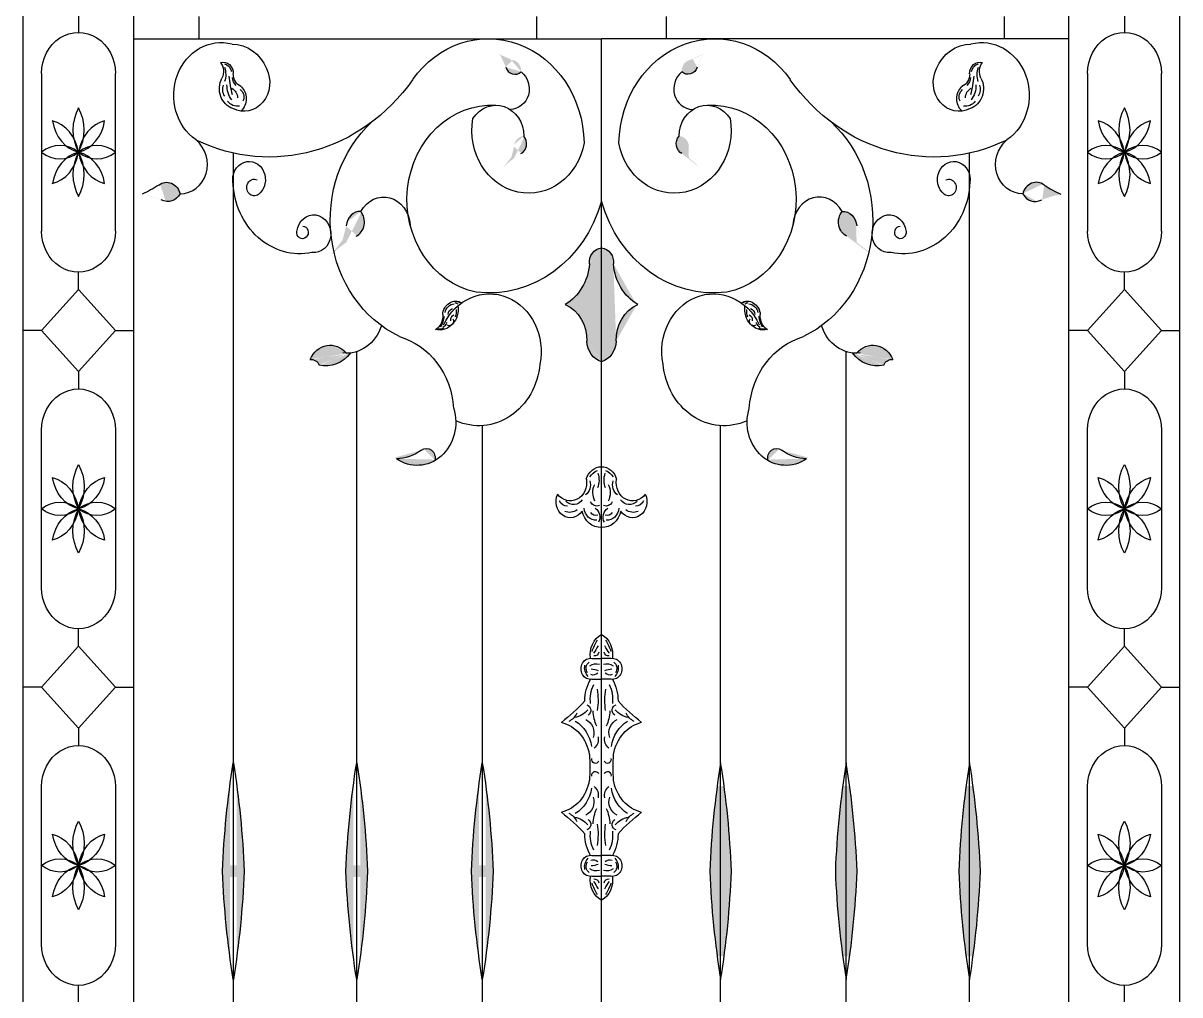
# Model space of a CAD drawing. Extents: x 12262 to 40734, y 30451 to 49613.
# Drawn here: x 30135 to 31211, y 32837 to 33741 of the extents above; entities that cross this region are included whole.
import ezdxf

# ---------------------------------------------------------------- set-up
doc = ezdxf.new("R2010")
doc.units = 0
doc.header["$LTSCALE"] = 0.85
doc.header["$MEASUREMENT"] = 0
doc.layers.get('0').update_dxf_attribs({"linetype": 'CONTINUOUS'})

# ---------------------------------------------------------------- blocks, each defined once
blk = doc.blocks.new('A$C0DFF4785')
h = blk.add_hatch(color=256)
edge = h.paths.add_edge_path()
edge.add_ellipse((479.6, 1953.6), major_axis=(-34.1, 83.7), ratio=0.946901, start_angle=131.8802, end_angle=140.423)
edge.add_ellipse((453.7, 1858.8), major_axis=(-3.79, 9.31), ratio=0.946901, start_angle=240.7336, end_angle=326.6039, ccw=False)
edge.add_ellipse((457.2, 1864), major_axis=(-3.39, 8.32), ratio=0.946901, start_angle=83.2591, end_angle=201.2939, ccw=False)
edge.add_ellipse((361.5, 1827.2), major_axis=(-37.4, 92), ratio=0.946901, start_angle=269.4365, end_angle=277.0688)
h = blk.add_hatch(color=256)
edge = h.paths.add_edge_path()
edge.add_ellipse((596.4, 1953.6), major_axis=(34.1, 83.7), ratio=0.946901, start_angle=219.577, end_angle=228.1198, ccw=False)
edge.add_ellipse((622.3, 1858.8), major_axis=(3.79, 9.31), ratio=0.946901, start_angle=33.3961, end_angle=119.2664)
edge.add_ellipse((618.8, 1864), major_axis=(3.39, 8.32), ratio=0.946901, start_angle=158.7061, end_angle=276.7409)
edge.add_ellipse((714.5, 1827.2), major_axis=(37.4, 92), ratio=0.946901, start_angle=82.9312, end_angle=90.5635, ccw=False)
h = blk.add_hatch(color=256)
edge = h.paths.add_edge_path()
edge.add_ellipse((378.2, 1807.2), major_axis=(7, 95.9), ratio=0.835932, start_angle=253.254, end_angle=261.7968)
edge.add_ellipse((465.4, 1786.8), major_axis=(0.8, 10.7), ratio=0.835932, start_angle=362.1074, end_angle=447.9777, ccw=False)
edge.add_ellipse((460.4, 1790.2), major_axis=(0.69, 9.54), ratio=0.835932, start_angle=204.633, end_angle=322.6677, ccw=False)
edge.add_ellipse((501.7, 1687.5), major_axis=(7.7, 105.4), ratio=0.835932, start_angle=30.8103, end_angle=38.4426)
h = blk.add_hatch(color=256)
edge = h.paths.add_edge_path()
edge.add_ellipse((697.8, 1807.2), major_axis=(-7, 95.9), ratio=0.835932, start_angle=98.2032, end_angle=106.746, ccw=False)
edge.add_ellipse((610.6, 1786.8), major_axis=(-0.8, 10.7), ratio=0.835932, start_angle=-87.9777, end_angle=-2.1074)
edge.add_ellipse((615.6, 1790.2), major_axis=(-0.69, 9.54), ratio=0.835932, start_angle=37.3323, end_angle=155.367)
edge.add_ellipse((574.4, 1687.5), major_axis=(-7.7, 105.4), ratio=0.835932, start_angle=321.5574, end_angle=329.1897, ccw=False)
h = blk.add_hatch(color=256)
edge = h.paths.add_edge_path()
edge.add_ellipse((92.7, 1617.3), major_axis=(-51.3, 119.5), ratio=0.932156, start_angle=318.2464, end_angle=326.7893, ccw=False)
edge.add_ellipse((133.9, 1751.1), major_axis=(-5.7, 13.3), ratio=0.932156, start_angle=132.0655, end_angle=217.9358)
edge.add_ellipse((134.1, 1741.8), major_axis=(-5.1, 11.9), ratio=0.932156, start_angle=257.3755, end_angle=375.4103)
edge.add_ellipse((50.9, 1873.3), major_axis=(-56.4, 131.4), ratio=0.932156, start_angle=181.6006, end_angle=189.2329, ccw=False)
h = blk.add_hatch(color=256)
edge = h.paths.add_edge_path()
edge.add_ellipse((983.3, 1617.3), major_axis=(51.3, 119.5), ratio=0.932156, start_angle=33.2107, end_angle=41.7536)
edge.add_ellipse((942.1, 1751.1), major_axis=(5.7, 13.3), ratio=0.932156, start_angle=142.0642, end_angle=227.9345, ccw=False)
edge.add_ellipse((941.9, 1741.8), major_axis=(5.1, 11.9), ratio=0.932156, start_angle=-15.4103, end_angle=102.6245, ccw=False)
edge.add_ellipse((1025.1, 1873.3), major_axis=(56.4, 131.4), ratio=0.932156, start_angle=170.7671, end_angle=178.3994)
h = blk.add_hatch(color=256)
edge = h.paths.add_edge_path()
edge.add_ellipse((189.1, 1744.2), major_axis=(11.1, 136.8), ratio=0.83646, start_angle=252.6038, end_angle=261.1466)
edge.add_ellipse((313.1, 1712.3), major_axis=(1.2, 15.2), ratio=0.83646, start_angle=361.4572, end_angle=447.3275, ccw=False)
edge.add_ellipse((306.1, 1717.3), major_axis=(1.1, 13.6), ratio=0.83646, start_angle=203.9827, end_angle=322.0175, ccw=False)
edge.add_ellipse((362.4, 1569.3), major_axis=(12.2, 150.4), ratio=0.83646, start_angle=30.1601, end_angle=37.7924)
h = blk.add_hatch(color=256)
edge = h.paths.add_edge_path()
edge.add_ellipse((886.9, 1744.2), major_axis=(-11.1, 136.8), ratio=0.83646, start_angle=98.8534, end_angle=107.3962, ccw=False)
edge.add_ellipse((762.9, 1712.3), major_axis=(-1.2, 15.2), ratio=0.83646, start_angle=-87.3275, end_angle=-1.4572)
edge.add_ellipse((769.9, 1717.3), major_axis=(-1.1, 13.6), ratio=0.83646, start_angle=37.9825, end_angle=156.0173)
edge.add_ellipse((713.6, 1569.3), major_axis=(-12.2, 150.4), ratio=0.83646, start_angle=322.2076, end_angle=329.8399, ccw=False)
h = blk.add_hatch(color=256)
edge = h.paths.add_edge_path()
edge.add_ellipse((483.7, 1683.2), major_axis=(0, 48.2), ratio=0.9, start_angle=208.3455, end_angle=264.5715)
edge.add_ellipse((538.7, 1680.3), major_axis=(0, 13.2), ratio=0.9, start_angle=3.5702, end_angle=97.0624, ccw=False)
edge.add_line((538, 1693.5), (538, 1587.6))
edge.add_ellipse((542.9, 1607.5), major_axis=(0, 20.6), ratio=0.9, start_angle=92.2371, end_angle=164.7241, ccw=False)
edge.add_ellipse((492.5, 1607.9), major_axis=(0, 35.4), ratio=0.9, start_angle=268.0535, end_angle=338.2513)
h = blk.add_hatch(color=256)
edge = h.paths.add_edge_path()
edge.add_ellipse((592.3, 1683.2), major_axis=(0, 48.2), ratio=0.9, start_angle=95.4285, end_angle=151.6545, ccw=False)
edge.add_ellipse((537.3, 1680.3), major_axis=(0, 13.2), ratio=0.9, start_angle=262.9376, end_angle=356.4298)
edge.add_line((538, 1693.5), (538, 1587.6))
edge.add_ellipse((533.1, 1607.5), major_axis=(0, 20.6), ratio=0.9, start_angle=195.2759, end_angle=267.7629)
edge.add_ellipse((583.5, 1607.9), major_axis=(0, 35.4), ratio=0.9, start_angle=21.7487, end_angle=91.9465, ccw=False)
h = blk.add_hatch(color=256)
edge = h.paths.add_edge_path()
edge.add_ellipse((267.9, 1580.6), major_axis=(0, 9.25), ratio=0.9, start_angle=-65.7393, end_angle=6.008)
edge.add_ellipse((285.6, 1580.2), major_axis=(0, 22.8), ratio=0.9, start_angle=312.636, end_angle=424.9295, ccw=False)
edge.add_ellipse((300.8, 1633.8), major_axis=(0, 38.2), ratio=0.9, start_angle=180, end_angle=186.1534)
edge.add_ellipse((281.5, 1616.6), major_axis=(0, 32.9), ratio=0.9, start_angle=168.2323, end_angle=230.8237, ccw=False)
h = blk.add_hatch(color=256)
edge = h.paths.add_edge_path()
edge.add_ellipse((775.2, 1633.8), major_axis=(0, 38.2), ratio=0.9, start_angle=173.8466, end_angle=180)
edge.add_ellipse((790.4, 1580.2), major_axis=(0, 22.8), ratio=0.9, start_angle=295.0705, end_angle=407.364, ccw=False)
edge.add_ellipse((808.1, 1580.6), major_axis=(0, 9.25), ratio=0.9, start_angle=-6.008, end_angle=65.7393)
edge.add_ellipse((794.5, 1616.6), major_axis=(0, 32.9), ratio=0.9, start_angle=129.1763, end_angle=191.7677, ccw=False)
h = blk.add_hatch(color=256)
edge = h.paths.add_edge_path()
edge.add_ellipse((347, 1543.9), major_axis=(0, 46.5), ratio=0.9, start_angle=180.2988, end_angle=214.3384)
edge.add_ellipse((375.1, 1497.8), major_axis=(0, 9.19), ratio=0.9, start_angle=256.7071, end_angle=393.0931, ccw=False)
edge.add_ellipse((366.5, 1531.2), major_axis=(0, 40), ratio=0.9, start_angle=147.5719, end_angle=207.5217, ccw=False)
h = blk.add_hatch(color=256)
edge = h.paths.add_edge_path()
edge.add_ellipse((700.9, 1497.8), major_axis=(0, 9.19), ratio=0.9, start_angle=-33.0931, end_angle=103.2929, ccw=False)
edge.add_ellipse((729, 1543.9), major_axis=(0, 46.5), ratio=0.9, start_angle=145.6616, end_angle=179.7012)
edge.add_ellipse((709.5, 1531.2), major_axis=(0, 40), ratio=0.9, start_angle=152.4783, end_angle=212.4281, ccw=False)
h = blk.add_hatch(color=256)
edge = h.paths.add_edge_path()
edge.add_ellipse((-377.5, 1081.1), major_axis=(0, 700.2), ratio=0.833706, start_angle=272.6676, end_angle=280.9794, ccw=False)
edge.add_ellipse((-377.5, 1146.2), major_axis=(0, 700.2), ratio=0.833706, start_angle=259.0206, end_angle=267.3324, ccw=False)
edge.add_ellipse((768.6, 1146.2), major_axis=(0, 700.2), ratio=0.833706, start_angle=92.6676, end_angle=100.9794, ccw=False)
edge.add_ellipse((768.6, 1081.1), major_axis=(0, 700.2), ratio=0.833706, start_angle=439.0206, end_angle=447.3324, ccw=False)
h = blk.add_hatch(color=256)
edge = h.paths.add_edge_path()
edge.add_ellipse((-262.7, 1081.1), major_axis=(0, 700.2), ratio=0.833706, start_angle=272.6676, end_angle=280.9794, ccw=False)
edge.add_ellipse((-262.7, 1146.2), major_axis=(0, 700.2), ratio=0.833706, start_angle=259.0206, end_angle=267.3324, ccw=False)
edge.add_ellipse((883.4, 1146.2), major_axis=(0, 700.2), ratio=0.833706, start_angle=92.6676, end_angle=100.9794, ccw=False)
edge.add_ellipse((883.4, 1081.1), major_axis=(0, 700.2), ratio=0.833706, start_angle=439.0206, end_angle=447.3324, ccw=False)
h = blk.add_hatch(color=256)
edge = h.paths.add_edge_path()
edge.add_ellipse((-145.9, 1081.1), major_axis=(0, 700.2), ratio=0.833706, start_angle=272.6676, end_angle=280.9794, ccw=False)
edge.add_ellipse((-145.9, 1146.2), major_axis=(0, 700.2), ratio=0.833706, start_angle=259.0206, end_angle=267.3324, ccw=False)
edge.add_ellipse((1000.2, 1146.2), major_axis=(0, 700.2), ratio=0.833706, start_angle=92.6676, end_angle=100.9794, ccw=False)
edge.add_ellipse((1000.2, 1081.1), major_axis=(0, 700.2), ratio=0.833706, start_angle=439.0206, end_angle=447.3324, ccw=False)
h = blk.add_hatch(color=256)
edge = h.paths.add_edge_path()
edge.add_ellipse((1221.9, 1081.1), major_axis=(0, 700.2), ratio=0.833706, start_angle=79.0206, end_angle=87.3324)
edge.add_ellipse((1221.9, 1146.2), major_axis=(0, 700.2), ratio=0.833706, start_angle=92.6676, end_angle=100.9794)
edge.add_ellipse((75.8, 1146.2), major_axis=(0, 700.2), ratio=0.833706, start_angle=259.0206, end_angle=267.3324)
edge.add_ellipse((75.8, 1081.1), major_axis=(0, 700.2), ratio=0.833706, start_angle=-87.3324, end_angle=-79.0206)
h = blk.add_hatch(color=256)
edge = h.paths.add_edge_path()
edge.add_ellipse((1338.7, 1081.1), major_axis=(0, 700.2), ratio=0.833706, start_angle=79.0206, end_angle=87.3324)
edge.add_ellipse((1338.7, 1146.2), major_axis=(0, 700.2), ratio=0.833706, start_angle=92.6676, end_angle=100.9794)
edge.add_ellipse((192.6, 1146.2), major_axis=(0, 700.2), ratio=0.833706, start_angle=259.0206, end_angle=267.3324)
edge.add_ellipse((192.6, 1081.1), major_axis=(0, 700.2), ratio=0.833706, start_angle=-87.3324, end_angle=-79.0206)
h = blk.add_hatch(color=256)
edge = h.paths.add_edge_path()
edge.add_ellipse((1453.5, 1081.1), major_axis=(0, 700.2), ratio=0.833706, start_angle=79.0206, end_angle=87.3324)
edge.add_ellipse((1453.5, 1146.2), major_axis=(0, 700.2), ratio=0.833706, start_angle=92.6676, end_angle=100.9794)
edge.add_ellipse((307.4, 1146.2), major_axis=(0, 700.2), ratio=0.833706, start_angle=259.0206, end_angle=267.3324)
edge.add_ellipse((307.4, 1081.1), major_axis=(0, 700.2), ratio=0.833706, start_angle=-87.3324, end_angle=-79.0206)
for p, q in [((0, 0), (0, 2002.7)), ((103.1, 0), (103.1, 2002.7)), ((972.9, 0), (972.9, 2002.7)), ((1076, 0), (1076, 2002.7)), ((51.5, 1910.2), (51.5, 1894.1)), ((163.4, 1909), (163.4, 1888.2)), ((477.7, 1909), (477.7, 1888.2)), ((598.3, 1909), (598.3, 1888.2)), ((912.6, 1909), (912.6, 1888.2)), ((1024.5, 1910.2), (1024.5, 1894.1)), ((103.1, 1888.2), (538, 1888.2)), ((538, 337.8), (538, 1888.2)), ((972.9, 1888.2), (538, 1888.2)), ((17.2, 1855.9), (17.2, 1782.5)), ((85.9, 1782.5), (85.9, 1855.9)), ((990.1, 1855.9), (990.1, 1782.5)), ((1058.9, 1782.5), (1058.9, 1855.9)), ((17.2, 1782.5), (17.2, 1709.2)), ((85.9, 1709.2), (85.9, 1782.5)), ((195.6, 614.7), (195.6, 1781.8)), ((880.4, 614.7), (880.4, 1781.8)), ((990.1, 1782.5), (990.1, 1709.2)), ((1058.9, 1709.2), (1058.9, 1782.5)), ((51.5, 1654.9), (51.5, 1671)), ((1024.5, 1654.9), (1024.5, 1671)), ((17.2, 1616.6), (51.5, 1654.9)), ((51.5, 1654.9), (85.9, 1616.6)), ((990.1, 1616.6), (1024.5, 1654.9)), ((1024.5, 1654.9), (1058.9, 1616.6)), ((17.2, 1616.6), (0, 1616.6)), ((51.5, 1578.4), (17.2, 1616.6)), ((85.9, 1616.6), (51.5, 1578.4)), ((85.9, 1616.6), (103.1, 1616.6)), ((990.1, 1616.6), (972.9, 1616.6)), ((1024.5, 1578.4), (990.1, 1616.6)), ((1058.9, 1616.6), (1024.5, 1578.4)), ((1058.9, 1616.6), (1076, 1616.6)), ((310.4, 677.7), (310.4, 1597.1)), ((765.7, 677.7), (765.7, 1597.1)), ((51.5, 1578.4), (51.5, 1562.3)), ((1024.5, 1578.4), (1024.5, 1562.3)), ((427.2, 811.2), (427.2, 1528.2)), ((648.8, 811.2), (648.8, 1528.2)), ((17.2, 1450.8), (17.2, 1524.1)), ((85.9, 1524.1), (85.9, 1450.8)), ((990.1, 1450.8), (990.1, 1524.1)), ((1058.9, 1524.1), (1058.9, 1450.8)), ((17.2, 1377.4), (17.2, 1450.8)), ((85.9, 1450.8), (85.9, 1377.4)), ((990.1, 1377.4), (990.1, 1450.8)), ((1058.9, 1450.8), (1058.9, 1377.4)), ((51.5, 1323.1), (51.5, 1339.2)), ((1024.5, 1323.1), (1024.5, 1339.2)), ((51.5, 1323.1), (17.2, 1284.9)), ((85.9, 1284.9), (51.5, 1323.1)), ((1024.5, 1323.1), (990.1, 1284.9)), ((1058.9, 1284.9), (1024.5, 1323.1)), ((529.1, 1311.6), (538, 1311.6)), ((546.9, 1311.6), (538, 1311.6)), ((529.1, 1292.2), (538, 1292.2)), ((546.9, 1292.2), (538, 1292.2)), ((17.2, 1284.9), (0, 1284.9)), ((17.2, 1284.9), (51.5, 1246.7)), ((51.5, 1246.7), (85.9, 1284.9)), ((85.9, 1284.9), (103.1, 1284.9)), ((990.1, 1284.9), (972.9, 1284.9)), ((990.1, 1284.9), (1024.5, 1246.7)), ((1024.5, 1246.7), (1058.9, 1284.9)), ((1058.9, 1284.9), (1076, 1284.9)), ((51.5, 1246.7), (51.5, 1230.5)), ((1024.5, 1246.7), (1024.5, 1230.5)), ((17.2, 1119), (17.2, 1192.3)), ((85.9, 1192.3), (85.9, 1119)), ((990.1, 1119), (990.1, 1192.3)), ((1058.9, 1192.3), (1058.9, 1119)), ((529.1, 1128.3), (538, 1128.3)), ((546.9, 1128.3), (538, 1128.3)), ((17.2, 1045.6), (17.2, 1119)), ((85.9, 1119), (85.9, 1045.6)), ((529.1, 1108.9), (538, 1108.9)), ((546.9, 1108.9), (538, 1108.9)), ((990.1, 1045.6), (990.1, 1119)), ((1058.9, 1119), (1058.9, 1045.6)), ((51.5, 991.3), (51.5, 1007.4)), ((1024.5, 991.3), (1024.5, 1007.4))]:
    blk.add_line(p, q)
at = {"extrusion": (0, 0, -1)}
for centre, major_axis, ratio, start_param, end_param in [((51.5, 1855.9), (0, 38.2), 0.9, 4.712389, 7.853982), ((432.7, 1789.1), (0, 99.1), 0.9, -0.907485, 1.547672), ((643.4, 1789.1), (0, 99.1), 0.9, -1.547672, 0.907485), ((1024.5, 1855.9), (0, 38.2), 0.9, 4.712389, 7.853982), ((184.2, 1835.6), (0, 49), 0.9, 3.698195, 6.515372), ((194.4, 1844.2), (0, 39), 0.9, 0, 1.140874), ((881.6, 1844.2), (0, 39), 0.9, -1.140874, 0), ((891.8, 1835.6), (0, 49), 0.9, -0.232187, 2.58499), ((186, 1855.8), (0, 10.6), 0.9, -0.245598, 1.604585), ((174.3, 1857.7), (0, 13.4), 0.9, 0.885512, 2.051563), ((185.4, 1855.5), (0, 9.7), 0.9, 0.225097, 1.329834), ((171.3, 1854.8), (0, 19.1), 0.9, 1.207981, 1.917089), ((618.8, 1864), (3.39, 8.32), 0.946901, 1.453146, 3.513242), ((890, 1855.8), (0, 10.6), 0.9, 4.678601, 6.528783), ((890.6, 1855.5), (0, 9.7), 0.9, -1.329834, -0.225097), ((904.7, 1854.8), (0, 19.1), 0.9, 4.366096, 5.075204), ((901.7, 1857.7), (0, 13.4), 0.9, 4.231622, 5.397673), ((199.8, 1841.7), (0, 19.1), 0.9, 3.413224, 5.247037), ((290, 1864.8), (0, 109.8), 0.9, 4.445384, 4.608484), ((203.2, 1852.2), (0, 9.26), 0.9, 3.780413, 4.692496), ((205.5, 1847.3), (0, 26.6), 0.9, 1.053663, 3.587103), ((207.6, 1856), (0, 13.5), 0.9, 3.55896, 4.673659), ((451.7, 1842.1), (-7.5, 18.5), 0.946901, 1.056057, 3.465797), ((870.5, 1847.3), (0, 26.6), 0.9, 2.696082, 5.229522), ((868.4, 1856), (0, 13.5), 0.9, 1.609526, 2.724226), ((872.8, 1852.2), (0, 9.26), 0.9, 1.590689, 2.502772), ((876.2, 1841.7), (0, 19.1), 0.9, 1.036148, 2.869961), ((786, 1864.8), (0, 109.8), 0.9, 1.674701, 1.837801), ((229, 1966.6), (0, 188.5), 0.9, 2.237201, 3.554514), ((194.5, 1840.9), (0, 9.83), 0.9, 4.049016, 5.137618), ((208, 1844.6), (0, 20.4), 0.9, 4.000578, 4.742728), ((190.2, 1832.8), (0, 10.3), 0.9, 0.459213, 1.540417), ((198.1, 1834), (0, 8.12), 0.9, 0.571779, 2.093833), ((194.2, 1832.3), (0, 14.8), 0.9, 0.693429, 2.440583), ((847, 1966.6), (0, 188.5), 0.9, 2.728672, 4.045984), ((881.8, 1832.3), (0, 14.8), 0.9, 3.842602, 5.589756), ((877.9, 1834), (0, 8.12), 0.9, 4.189353, 5.711406), ((885.8, 1832.8), (0, 10.3), 0.9, -1.540417, -0.459213), ((868, 1844.6), (0, 20.4), 0.9, 1.540457, 2.282608), ((881.5, 1840.9), (0, 9.83), 0.9, 1.145567, 2.234169), ((199.5, 1839), (0, 13.7), 0.9, 3.007318, 3.989018), ((876.5, 1839), (0, 13.7), 0.9, 2.294168, 3.275867), ((436.1, 1738.6), (0, 87.8), 0.9, 3.32706, 6.330483), ((439.8, 1797.4), (0, 28.9), 0.9, -0.96661, 1.570144), ((636.2, 1797.4), (0, 28.9), 0.9, -1.570144, 0.96661), ((640, 1738.6), (0, 87.8), 0.9, -0.047297, 2.956125), ((391.9, 1719.6), (0, 118), 0.9, 3.546618, 5.59477), ((470.2, 1803), (0, 58.6), 0.9, 1.77027, 4.898778), ((605.8, 1803), (0, 58.6), 0.9, 1.384407, 4.512915), ((684.1, 1719.6), (0, 118), 0.9, 0.688416, 2.736567), ((615.6, 1790.2), (-0.69, 9.54), 0.835932, 3.571519, 5.631614), ((931.8, 1772.4), (11.4, 26.5), 0.932156, 2.778163, 5.187904), ((210.2, 1757.1), (0, 16.9), 0.9, 4.531435, 8.807793), ((865.8, 1757.1), (0, 16.9), 0.9, 3.758577, 8.034935), ((134.1, 1741.8), (-5.1, 11.9), 0.932156, -0.26896, 1.791136), ((257.6, 1757.4), (0, 69.3), 0.9, 2.963392, 4.672627), ((215, 1749.7), (0, 7.75), 0.9, 2.532895, 6.669793), ((818.4, 1757.4), (0, 69.3), 0.9, 1.610559, 3.319794), ((861, 1749.7), (0, 7.75), 0.9, -0.386608, 3.750291), ((50.9, 1873.3), (-56.4, 131.4), 0.932156, 2.980448, 3.113656), ((133.9, 1751.1), (-5.7, 13.3), 0.932156, 2.479488, 3.978207), ((334.8, 1710.6), (2.5, 30.3), 0.83646, -1.050968, 1.358773), ((433.5, 1773.2), (0, 121.6), 0.9, 1.873153, 3.251868), ((642.5, 1773.2), (0, 121.6), 0.9, 3.031318, 4.410033), ((270.4, 1706.7), (0, 17.6), 0.9, -1.442485, 3.252017), ((769.9, 1717.3), (-1.1, 13.6), 0.83646, 3.56017, 5.620266), ((762.9, 1712.3), (-1.2, 15.2), 0.83646, 0.025433, 1.524153), ((805.6, 1706.7), (0, 17.6), 0.9, 3.031169, 7.72567), ((259.9, 1708), (0, 5.92), 0.9, 0.030097, 4.878681), ((816.1, 1708), (0, 5.92), 0.9, 1.404504, 6.253088), ((51.5, 1709.2), (0, 38.2), 0.9, 1.570796, 4.712389), ((1024.5, 1709.2), (0, 38.2), 0.9, 1.570796, 4.712389), ((538.7, 1680.3), (0, 13.2), 0.9, 4.589127, 6.220874), ((537.3, 1680.3), (0, 13.2), 0.9, 0.062311, 1.694058), ((483.7, 1683.2), (0, 48.2), 0.9, 1.665542, 2.646871), ((592.3, 1683.2), (0, 48.2), 0.9, 3.636314, 4.617644), ((433.8, 1597.4), (0, 53.4), 0.9, -1.089855, 1.796663), ((642.2, 1597.4), (0, 53.4), 0.9, 4.486522, 7.373041), ((387.2, 1636.6), (0, 19.5), 0.9, 1.402738, 3.350664), ((402.5, 1630.4), (0, 13.6), 0.9, -1.493842, 0.470724), ((402, 1630.8), (0, 10.9), 0.9, -1.338271, -0.096677), ((400.6, 1631.5), (0, 5.82), 0.9, 4.702472, 6.041522), ((399.5, 1633.6), (0, 9.47), 0.9, 0.250091, 0.599128), ((391.4, 1634.4), (0, 12.7), 0.9, 1.426307, 1.99645), ((404.1, 1640.8), (0, 2.8), 0.9, -0.35831, 0.920417), ((492.5, 1607.9), (0, 35.4), 0.9, 0.379586, 1.604769), ((583.5, 1607.9), (0, 35.4), 0.9, 4.678417, 5.9036), ((673.5, 1630.4), (0, 13.6), 0.9, -0.470724, 1.493842), ((671.9, 1640.8), (0, 2.8), 0.9, -0.920417, 0.35831), ((688.8, 1636.6), (0, 19.5), 0.9, 2.932522, 4.880447), ((676.5, 1633.6), (0, 9.47), 0.9, -0.599128, -0.250091), ((684.6, 1634.4), (0, 12.7), 0.9, 4.286735, 4.856878), ((674, 1630.8), (0, 10.9), 0.9, 0.096677, 1.338271), ((675.4, 1631.5), (0, 5.82), 0.9, 0.241664, 1.580713), ((377.2, 1630.2), (0, 14.6), 0.9, 1.485735, 2.63627), ((359.3, 1637.7), (0, 36.9), 0.9, 1.787792, 2.078008), ((396.5, 1625.4), (0, 4.28), 0.9, 1.036118, 3.578182), ((402, 1626.7), (0, 4.7), 0.9, 4.522624, 5.963827), ((679.5, 1625.4), (0, 4.28), 0.9, 2.705003, 5.247067), ((674.1, 1626.7), (0, 4.7), 0.9, 0.319359, 1.760561), ((716.7, 1637.7), (0, 36.9), 0.9, 4.205178, 4.495393), ((698.8, 1630.2), (0, 14.6), 0.9, 3.646915, 4.79745), ((300.8, 1633.8), (0, 38.2), 0.9, 1.907165, 3.244253), ((387.8, 1625.9), (0, 8.09), 0.9, 2.656904, 3.374573), ((386, 1627.5), (0, 9.53), 0.9, 1.924111, 2.595919), ((690, 1627.5), (0, 9.53), 0.9, 3.687267, 4.359074), ((688.2, 1625.9), (0, 8.09), 0.9, 2.908612, 3.626281), ((775.2, 1633.8), (0, 38.2), 0.9, 3.038933, 4.37602), ((285.6, 1580.2), (0, 22.8), 0.9, -1.133233, 0.826657), ((333.3, 1538.5), (0, 74.9), 0.9, 0.250028, 1.493797), ((542.9, 1607.5), (0, 20.6), 0.9, 3.408207, 4.673344), ((533.1, 1607.5), (0, 20.6), 0.9, 1.609841, 2.874978), ((742.7, 1538.5), (0, 74.9), 0.9, -1.493797, -0.250028), ((790.4, 1580.2), (0, 22.8), 0.9, -0.826657, 1.133233), ((281.5, 1616.6), (0, 32.9), 0.9, 2.254552, 3.346978), ((794.5, 1616.6), (0, 32.9), 0.9, 2.936208, 4.028633), ((267.9, 1580.6), (0, 9.25), 0.9, -0.10486, 1.147367), ((423.8, 1591.6), (0, 63.5), 0.9, 1.667814, 3.522156), ((652.2, 1591.6), (0, 63.5), 0.9, 2.761029, 4.615371), ((808.1, 1580.6), (0, 9.25), 0.9, -1.147367, 0.10486), ((51.5, 1524.1), (0, 38.2), 0.9, 4.712389, 7.853982), ((1024.5, 1524.1), (0, 38.2), 0.9, 4.712389, 7.853982), ((366.5, 1531.2), (0, 40), 0.9, 1.238414, 3.70757), ((709.5, 1531.2), (0, 40), 0.9, 2.575616, 5.044772), ((375.1, 1497.8), (0, 9.19), 0.9, -0.577584, 1.802801), ((700.9, 1497.8), (0, 9.19), 0.9, 4.480384, 6.860769), ((347, 1543.9), (0, 46.5), 0.9, 2.542274, 3.136377), ((729, 1543.9), (0, 46.5), 0.9, 3.146808, 3.740911), ((77.2, 1471.4), (0, 37), 0.833706, 4.121913, 5.302865), ((25.9, 1471.4), (0, 37), 0.833706, 0.98032, 2.161272), ((538.3, 1473.2), (0, 16.8), 0.9, -1.261953, -0.017137), ((538.3, 1472.1), (0, 14.9), 0.9, -0.978685, -0.301462), ((537.7, 1473.2), (0, 16.8), 0.9, 0.017137, 1.261953), ((537.7, 1472.1), (0, 14.9), 0.9, 0.301462, 0.978685), ((1050.1, 1471.4), (0, 37), 0.833706, 4.121913, 5.302865), ((998.8, 1471.4), (0, 37), 0.833706, 0.98032, 2.161272), ((57.5, 1487.1), (0, 37), 0.833706, 3.336515, 4.517467), ((21.2, 1443.6), (0, 37), 0.833706, 0.194922, 1.375874), ((45.6, 1487.1), (0, 37), 0.833706, 1.765718, 2.946671), ((81.8, 1443.6), (0, 37), 0.833706, -1.375874, -0.194922), ((509, 1475), (0, 16.9), 0.9, 1.377389, 4.026619), ((517.5, 1473.2), (0, 11.3), 0.9, 1.256698, 2.571326), ((519.6, 1477.3), (0, 17.9), 0.9, 1.196481, 1.968091), ((556.5, 1477.3), (0, 17.9), 0.9, 4.315095, 5.086704), ((558.5, 1473.2), (0, 11.3), 0.9, 3.71186, 5.026488), ((567, 1475), (0, 16.9), 0.9, 2.256566, 4.905797), ((1030.4, 1487.1), (0, 37), 0.833706, 3.336515, 4.517467), ((994.2, 1443.6), (0, 37), 0.833706, 0.194922, 1.375874), ((1018.5, 1487.1), (0, 37), 0.833706, 1.765718, 2.946671), ((1054.8, 1443.6), (0, 37), 0.833706, -1.375874, -0.194922), ((509.1, 1457.4), (0, 14.9), 0.9, 2.192732, 5.200863), ((544.4, 1465.8), (0, 16), 0.9, 4.197314, 5.207471), ((531.7, 1465.8), (0, 16), 0.9, 1.075714, 2.085871), ((566.9, 1457.4), (0, 14.9), 0.9, 1.082322, 4.090453), ((34.4, 1420), (0, 37), 0.833706, -0.590476, 0.590476), ((68.7, 1420), (0, 37), 0.833706, -0.590476, 0.590476), ((506.1, 1461.9), (0, 8.7), 0.9, 3.107275, 4.289187), ((511.9, 1466.4), (0, 11.7), 0.9, 2.237488, 3.862834), ((533.8, 1460.8), (0, 7.43), 0.9, 2.779542, 4.217056), ((542.2, 1460.8), (0, 7.43), 0.9, 2.066129, 3.503643), ((564.1, 1466.4), (0, 11.7), 0.9, 2.420351, 4.045697), ((569.9, 1461.9), (0, 8.7), 0.9, 1.993998, 3.17591), ((1007.3, 1420), (0, 37), 0.833706, -0.590476, 0.590476), ((1041.7, 1420), (0, 37), 0.833706, -0.590476, 0.590476), ((34.4, 1481.5), (0, 37), 0.833706, 2.551117, 3.732069), ((21.2, 1457.9), (0, 37), 0.833706, 1.765718, 2.946671), ((57.5, 1414.4), (0, 37), 0.833706, -1.375874, -0.194922), ((77.2, 1430.1), (0, 37), 0.833706, 4.121913, 5.302865), ((25.9, 1430.1), (0, 37), 0.833706, 0.98032, 2.161272), ((68.7, 1481.5), (0, 37), 0.833706, 2.551117, 3.732069), ((81.8, 1457.9), (0, 37), 0.833706, 3.336515, 4.517467), ((45.6, 1414.4), (0, 37), 0.833706, 0.194922, 1.375874), ((508.2, 1462.3), (0, 14.8), 0.9, 2.567672, 3.47585), ((537.4, 1453.3), (0, 19.9), 0.9, 3.109788, 4.478602), ((532.9, 1452.4), (0, 12.3), 0.9, 3.078893, 4.620961), ((532.7, 1451), (0, 6.4), 0.9, 2.787912, 4.100685), ((528, 1443.2), (0, 9.4), 0.9, 0.514653, 2.11433), ((538.6, 1453.3), (0, 19.9), 0.9, 1.804583, 3.173397), ((548, 1443.2), (0, 9.4), 0.9, 4.168856, 5.768532), ((543.3, 1451), (0, 6.4), 0.9, 2.1825, 3.495273), ((543.1, 1452.4), (0, 12.3), 0.9, 1.662224, 3.204293), ((567.8, 1462.3), (0, 14.8), 0.9, 2.807335, 3.715514), ((1007.3, 1481.5), (0, 37), 0.833706, 2.551117, 3.732069), ((994.2, 1457.9), (0, 37), 0.833706, 1.765718, 2.946671), ((1030.4, 1414.4), (0, 37), 0.833706, -1.375874, -0.194922), ((1050.1, 1430.1), (0, 37), 0.833706, 4.121913, 5.302865), ((998.8, 1430.1), (0, 37), 0.833706, 0.98032, 2.161272), ((1041.7, 1481.5), (0, 37), 0.833706, 2.551117, 3.732069), ((1054.8, 1457.9), (0, 37), 0.833706, 3.336515, 4.517467), ((1018.5, 1414.4), (0, 37), 0.833706, 0.194922, 1.375874), ((51.5, 1377.4), (0, 38.2), 0.9, 1.570796, 4.712389), ((1024.5, 1377.4), (0, 38.2), 0.9, 1.570796, 4.712389), ((546.7, 1315.1), (0, 21.2), 0.9, 4.552132, 5.811997), ((574.7, 1298), (0, 54.4), 0.9, -1.191687, -0.975604), ((529.3, 1315.1), (0, 21.2), 0.9, 0.471188, 1.731053), ((501.3, 1298), (0, 54.4), 0.9, 0.975604, 1.191687), ((488, 1353.4), (0, 60.1), 0.9, 2.096374, 2.235296), ((531.7, 1318.3), (0, 4.35), 0.9, 1.759546, 3.329798), ((544.3, 1318.3), (0, 4.35), 0.9, 2.953387, 4.523639), ((588, 1353.4), (0, 60.1), 0.9, 4.047889, 4.186811), ((527.8, 1301.9), (0, 9.8), 0.9, 3.000486, 6.424292), ((531.7, 1302.9), (0, 10.4), 0.9, 3.835377, 4.945555), ((530.2, 1302.4), (0, 7.14), 0.9, 4.088577, 5.660062), ((533.1, 1294), (0, 12.6), 0.9, -0.553926, 0.27033), ((542.9, 1294), (0, 12.6), 0.9, -0.27033, 0.553926), ((548.2, 1301.9), (0, 9.8), 0.9, -0.141107, 3.282699), ((545.8, 1302.4), (0, 7.14), 0.9, 0.623123, 2.194608), ((544.3, 1302.9), (0, 10.4), 0.9, 1.33763, 2.447809), ((556.2, 1272), (0, 37.4), 0.9, -1.570796, -1.004207), ((530.3, 1303.6), (0, 7.46), 0.9, 2.466349, 3.477461), ((526.9, 1274.5), (0, 27.4), 0.9, 0.06434, 0.330228), ((549.2, 1274.5), (0, 27.4), 0.9, -0.330228, -0.06434), ((545.7, 1303.6), (0, 7.46), 0.9, 2.805725, 3.816836), ((519.8, 1272), (0, 37.4), 0.9, 1.004207, 1.570796), ((553.1, 1273.5), (0, 28.3), 0.9, 4.570722, 5.218017), ((482.8, 1272.4), (0, 57.8), 0.9, 1.387413, 1.733767), ((593.2, 1272.4), (0, 57.8), 0.9, 4.549419, 4.895772), ((522.9, 1273.5), (0, 28.3), 0.9, 1.065168, 1.712464), ((408.6, 1401.9), (0, 181.4), 0.9, 2.368765, 2.542441), ((667.4, 1401.9), (0, 181.4), 0.9, 3.740745, 3.91442), ((501.4, 1268.7), (0, 17.2), 0.9, 2.058628, 2.730253), ((510.2, 1279.4), (0, 22.9), 0.9, 2.317744, 3.003138), ((523.4, 1263.3), (0, 5.14), 0.9, 0.229797, 2.657729), ((561.9, 1264.3), (0, 35.2), 0.9, 4.250341, 4.670752), ((514.1, 1264.3), (0, 35.2), 0.9, 1.612433, 2.032844), ((552.6, 1263.3), (0, 5.14), 0.9, 3.625456, 6.053388), ((565.8, 1279.4), (0, 22.9), 0.9, 3.280047, 3.965441), ((574.6, 1268.7), (0, 17.2), 0.9, 3.552933, 4.224557), ((493.5, 1215.5), (0, 37.5), 0.9, 0.21291, 1.390748), ((500.3, 1224.9), (0, 31.9), 0.9, 0.483498, 1.418659), ((519.5, 1242.6), (0, 12.8), 0.9, 0.338833, 1.934385), ((556.5, 1242.6), (0, 12.8), 0.9, 4.3488, 5.944352), ((575.7, 1224.9), (0, 31.9), 0.9, -1.418659, -0.483498), ((582.5, 1215.5), (0, 37.5), 0.9, -1.390748, -0.21291), ((526.1, 1236.3), (0, 9.97), 0.9, 1.334146, 2.542186), ((549.9, 1236.3), (0, 9.97), 0.9, 3.740999, 4.949039), ((51.5, 1192.3), (0, 38.2), 0.9, 4.712389, 7.853982), ((1024.5, 1192.3), (0, 38.2), 0.9, 4.712389, 7.853982), ((379.7, 1210.2), (0, 163.8), 0.9, 1.497727, 1.643866), ((532.4, 1217.6), (0, 3.69), 0.9, 2.00956, 4.951822), ((543.6, 1217.6), (0, 3.69), 0.9, 1.331363, 4.273626), ((696.3, 1210.2), (0, 163.8), 0.9, 4.63932, 4.785458), ((768.6, 1081.1), (0, 700.2), 0.833706, -1.524238, -1.37917), ((-377.5, 1081.1), (0, 700.2), 0.833706, 1.37917, 1.524238), ((883.4, 1081.1), (0, 700.2), 0.833706, -1.524238, -1.37917), ((-262.7, 1081.1), (0, 700.2), 0.833706, 1.37917, 1.524238), ((1000.2, 1081.1), (0, 700.2), 0.833706, -1.524238, -1.37917), ((-145.9, 1081.1), (0, 700.2), 0.833706, 1.37917, 1.524238), ((532.4, 1202.8), (0, 3.69), 0.9, 4.472956, 7.415218), ((543.6, 1202.8), (0, 3.69), 0.9, -1.132033, 1.810229), ((493.5, 1205), (0, 37.5), 0.9, 1.750844, 2.928683), ((582.5, 1205), (0, 37.5), 0.9, 3.354502, 4.532341), ((500.3, 1195.6), (0, 31.9), 0.9, 1.722934, 2.658094), ((526.1, 1184.2), (0, 9.97), 0.9, 0.599407, 1.807447), ((549.9, 1184.2), (0, 9.97), 0.9, 4.475739, 5.683779), ((575.7, 1195.6), (0, 31.9), 0.9, 3.625091, 4.560252), ((519.5, 1177.9), (0, 12.8), 0.9, 1.207208, 2.802759), ((556.5, 1177.9), (0, 12.8), 0.9, 3.480426, 5.075978), ((408.6, 1018.6), (0, 181.4), 0.9, 0.599152, 0.772827), ((501.4, 1151.8), (0, 17.2), 0.9, 0.41134, 1.082964), ((510.2, 1141.1), (0, 22.9), 0.9, 0.138455, 0.823848), ((561.9, 1156.2), (0, 35.2), 0.9, -1.529159, -1.108748), ((514.1, 1156.2), (0, 35.2), 0.9, 1.108748, 1.529159), ((565.8, 1141.1), (0, 22.9), 0.9, -0.823848, -0.138455), ((667.4, 1018.6), (0, 181.4), 0.9, -0.772827, -0.599152), ((574.6, 1151.8), (0, 17.2), 0.9, -1.082964, -0.41134), ((77.2, 1139.6), (0, 37), 0.833706, 4.121913, 5.302865), ((25.9, 1139.6), (0, 37), 0.833706, 0.98032, 2.161272), ((523.4, 1157.2), (0, 5.14), 0.9, 0.483863, 2.911796), ((482.8, 1148.1), (0, 57.8), 0.9, 1.407826, 1.754179), ((593.2, 1148.1), (0, 57.8), 0.9, 4.529006, 4.875359), ((552.6, 1157.2), (0, 5.14), 0.9, 3.37139, 5.799322), ((1050.1, 1139.6), (0, 37), 0.833706, 4.121913, 5.302865), ((998.8, 1139.6), (0, 37), 0.833706, 0.98032, 2.161272), ((57.5, 1155.3), (0, 37), 0.833706, 3.336515, 4.517467), ((21.2, 1111.8), (0, 37), 0.833706, 0.194922, 1.375874), ((45.6, 1155.3), (0, 37), 0.833706, 1.765718, 2.946671), ((81.8, 1111.8), (0, 37), 0.833706, -1.375874, -0.194922), ((556.2, 1148.4), (0, 37.4), 0.9, 4.1458, 4.712389), ((553.1, 1146.9), (0, 28.3), 0.9, 4.206761, 4.854056), ((522.9, 1146.9), (0, 28.3), 0.9, 1.429129, 2.076424), ((519.8, 1148.4), (0, 37.4), 0.9, 1.570796, 2.137386), ((1030.4, 1155.3), (0, 37), 0.833706, 3.336515, 4.517467), ((994.2, 1111.8), (0, 37), 0.833706, 0.194922, 1.375874), ((1018.5, 1155.3), (0, 37), 0.833706, 1.765718, 2.946671), ((1054.8, 1111.8), (0, 37), 0.833706, -1.375874, -0.194922), ((34.4, 1088.2), (0, 37), 0.833706, -0.590476, 0.590476), ((68.7, 1088.2), (0, 37), 0.833706, -0.590476, 0.590476), ((527.8, 1118.6), (0, 9.8), 0.9, 3.000486, 6.424292), ((531.7, 1117.6), (0, 10.4), 0.9, 4.479223, 5.589401), ((530.2, 1118.1), (0, 7.14), 0.9, 3.764716, 5.3362), ((530.3, 1116.9), (0, 7.46), 0.9, -0.335868, 0.675244), ((526.9, 1145.9), (0, 27.4), 0.9, 2.811365, 3.077253), ((549.2, 1145.9), (0, 27.4), 0.9, 3.205933, 3.47182), ((545.7, 1116.9), (0, 7.46), 0.9, -0.675244, 0.335868), ((548.2, 1118.6), (0, 9.8), 0.9, -0.141107, 3.282699), ((545.8, 1118.1), (0, 7.14), 0.9, 0.946985, 2.51847), ((544.3, 1117.6), (0, 10.4), 0.9, 0.693784, 1.803962), ((1007.3, 1088.2), (0, 37), 0.833706, -0.590476, 0.590476), ((1041.7, 1088.2), (0, 37), 0.833706, -0.590476, 0.590476), ((34.4, 1149.8), (0, 37), 0.833706, 2.551117, 3.732069), ((21.2, 1126.2), (0, 37), 0.833706, 1.765718, 2.946671), ((57.5, 1082.6), (0, 37), 0.833706, -1.375874, -0.194922), ((77.2, 1098.4), (0, 37), 0.833706, 4.121913, 5.302865), ((25.9, 1098.4), (0, 37), 0.833706, 0.98032, 2.161272), ((68.7, 1149.8), (0, 37), 0.833706, 2.551117, 3.732069), ((81.8, 1126.2), (0, 37), 0.833706, 3.336515, 4.517467), ((45.6, 1082.6), (0, 37), 0.833706, 0.194922, 1.375874), ((768.6, 1146.2), (0, 700.2), 0.833706, 4.520762, 4.665831), ((-377.5, 1146.2), (0, 700.2), 0.833706, 1.617355, 1.762423), ((883.4, 1146.2), (0, 700.2), 0.833706, 4.520762, 4.665831), ((-262.7, 1146.2), (0, 700.2), 0.833706, 1.617355, 1.762423), ((1000.2, 1146.2), (0, 700.2), 0.833706, 4.520762, 4.665831), ((-145.9, 1146.2), (0, 700.2), 0.833706, 1.617355, 1.762423), ((546.7, 1105.4), (0, 21.2), 0.9, 3.61278, 4.872645), ((533.1, 1126.5), (0, 12.6), 0.9, 2.871263, 3.695519), ((529.3, 1105.4), (0, 21.2), 0.9, 1.41054, 2.670405), ((542.9, 1126.5), (0, 12.6), 0.9, 2.587666, 3.411922), ((1007.3, 1149.8), (0, 37), 0.833706, 2.551117, 3.732069), ((994.2, 1126.2), (0, 37), 0.833706, 1.765718, 2.946671), ((1030.4, 1082.6), (0, 37), 0.833706, -1.375874, -0.194922), ((1050.1, 1098.4), (0, 37), 0.833706, 4.121913, 5.302865), ((998.8, 1098.4), (0, 37), 0.833706, 0.98032, 2.161272), ((1041.7, 1149.8), (0, 37), 0.833706, 2.551117, 3.732069), ((1054.8, 1126.2), (0, 37), 0.833706, 3.336515, 4.517467), ((1018.5, 1082.6), (0, 37), 0.833706, 0.194922, 1.375874), ((574.7, 1122.5), (0, 54.4), 0.9, 4.117196, 4.33328), ((488, 1067.1), (0, 60.1), 0.9, 0.906296, 1.045218), ((531.7, 1102.1), (0, 4.35), 0.9, -0.188205, 1.382046), ((544.3, 1102.1), (0, 4.35), 0.9, -1.382046, 0.188205), ((588, 1067.1), (0, 60.1), 0.9, -1.045218, -0.906296), ((501.3, 1122.5), (0, 54.4), 0.9, 1.949905, 2.165989), ((51.5, 1045.6), (0, 38.2), 0.9, 1.570796, 4.712389), ((1024.5, 1045.6), (0, 38.2), 0.9, 1.570796, 4.712389)]:
    blk.add_ellipse(centre, major_axis=major_axis, ratio=ratio, start_param=start_param, end_param=end_param, dxfattribs=at)
for centre, major_axis, ratio, start_param, end_param in [((457.2, 1864), (-3.39, 8.32), 0.946901, 1.453146, 3.513242), ((624.3, 1842.1), (7.5, 18.5), 0.946901, 1.056057, 3.465797), ((77.2, 1803.2), (0, 37), 0.833706, 0.98032, 2.161272), ((25.9, 1803.2), (0, 37), 0.833706, 4.121913, 5.302865), ((1050.1, 1803.2), (0, 37), 0.833706, 0.98032, 2.161272), ((998.8, 1803.2), (0, 37), 0.833706, 4.121913, 5.302865), ((57.5, 1818.9), (0, 37), 0.833706, 1.765718, 2.946671), ((21.2, 1775.4), (0, 37), 0.833706, -1.375874, -0.194922), ((45.6, 1818.9), (0, 37), 0.833706, 3.336515, 4.517467), ((81.8, 1775.4), (0, 37), 0.833706, 0.194922, 1.375874), ((1030.4, 1818.9), (0, 37), 0.833706, 1.765718, 2.946671), ((994.2, 1775.4), (0, 37), 0.833706, -1.375874, -0.194922), ((1018.5, 1818.9), (0, 37), 0.833706, 3.336515, 4.517467), ((1054.8, 1775.4), (0, 37), 0.833706, 0.194922, 1.375874), ((460.4, 1790.2), (0.69, 9.54), 0.835932, 3.571519, 5.631614), ((34.4, 1751.8), (0, 37), 0.833706, -0.590476, 0.590476), ((68.7, 1751.8), (0, 37), 0.833706, -0.590476, 0.590476), ((144.2, 1772.4), (-11.4, 26.5), 0.932156, 2.778163, 5.187904), ((1007.3, 1751.8), (0, 37), 0.833706, -0.590476, 0.590476), ((1041.7, 1751.8), (0, 37), 0.833706, -0.590476, 0.590476), ((34.4, 1813.3), (0, 37), 0.833706, 2.551117, 3.732069), ((21.2, 1789.7), (0, 37), 0.833706, 3.336515, 4.517467), ((57.5, 1746.2), (0, 37), 0.833706, 0.194922, 1.375874), ((77.2, 1761.9), (0, 37), 0.833706, 0.98032, 2.161272), ((81.8, 1789.7), (0, 37), 0.833706, 1.765718, 2.946671), ((45.6, 1746.2), (0, 37), 0.833706, -1.375874, -0.194922), ((68.7, 1813.3), (0, 37), 0.833706, 2.551117, 3.732069), ((25.9, 1761.9), (0, 37), 0.833706, 4.121913, 5.302865), ((1007.3, 1813.3), (0, 37), 0.833706, 2.551117, 3.732069), ((994.2, 1789.7), (0, 37), 0.833706, 3.336515, 4.517467), ((1030.4, 1746.2), (0, 37), 0.833706, 0.194922, 1.375874), ((1050.1, 1761.9), (0, 37), 0.833706, 0.98032, 2.161272), ((1054.8, 1789.7), (0, 37), 0.833706, 1.765718, 2.946671), ((1018.5, 1746.2), (0, 37), 0.833706, -1.375874, -0.194922), ((1041.7, 1813.3), (0, 37), 0.833706, 2.551117, 3.732069), ((998.8, 1761.9), (0, 37), 0.833706, 4.121913, 5.302865), ((941.9, 1741.8), (5.1, 11.9), 0.932156, -0.26896, 1.791136), ((942.1, 1751.1), (5.7, 13.3), 0.932156, 2.479488, 3.978207), ((1025.1, 1873.3), (56.4, 131.4), 0.932156, 2.980448, 3.113656), ((741.2, 1710.6), (-2.5, 30.3), 0.83646, -1.050968, 1.358773), ((313.1, 1712.3), (1.2, 15.2), 0.83646, 0.025433, 1.524153), ((306.1, 1717.3), (1.1, 13.6), 0.83646, 3.56017, 5.620266), ((1221.9, 1081.1), (0, 700.2), 0.833706, 1.37917, 1.524238), ((75.8, 1081.1), (0, 700.2), 0.833706, -1.524238, -1.37917), ((1338.7, 1081.1), (0, 700.2), 0.833706, 1.37917, 1.524238), ((192.6, 1081.1), (0, 700.2), 0.833706, -1.524238, -1.37917), ((1453.5, 1081.1), (0, 700.2), 0.833706, 1.37917, 1.524238), ((307.4, 1081.1), (0, 700.2), 0.833706, -1.524238, -1.37917), ((1221.9, 1146.2), (0, 700.2), 0.833706, 1.617355, 1.762423), ((75.8, 1146.2), (0, 700.2), 0.833706, 4.520762, 4.665831), ((1338.7, 1146.2), (0, 700.2), 0.833706, 1.617355, 1.762423), ((192.6, 1146.2), (0, 700.2), 0.833706, 4.520762, 4.665831), ((1453.5, 1146.2), (0, 700.2), 0.833706, 1.617355, 1.762423), ((307.4, 1146.2), (0, 700.2), 0.833706, 4.520762, 4.665831)]:
    blk.add_ellipse(centre, major_axis=major_axis, ratio=ratio, start_param=start_param, end_param=end_param)

msp = doc.modelspace()

# ---------------------------------------------------------------- block references
msp.add_blockref('A$C0DFF4785', (30135.3, 31838.2))

doc.saveas('drawing.dxf')
